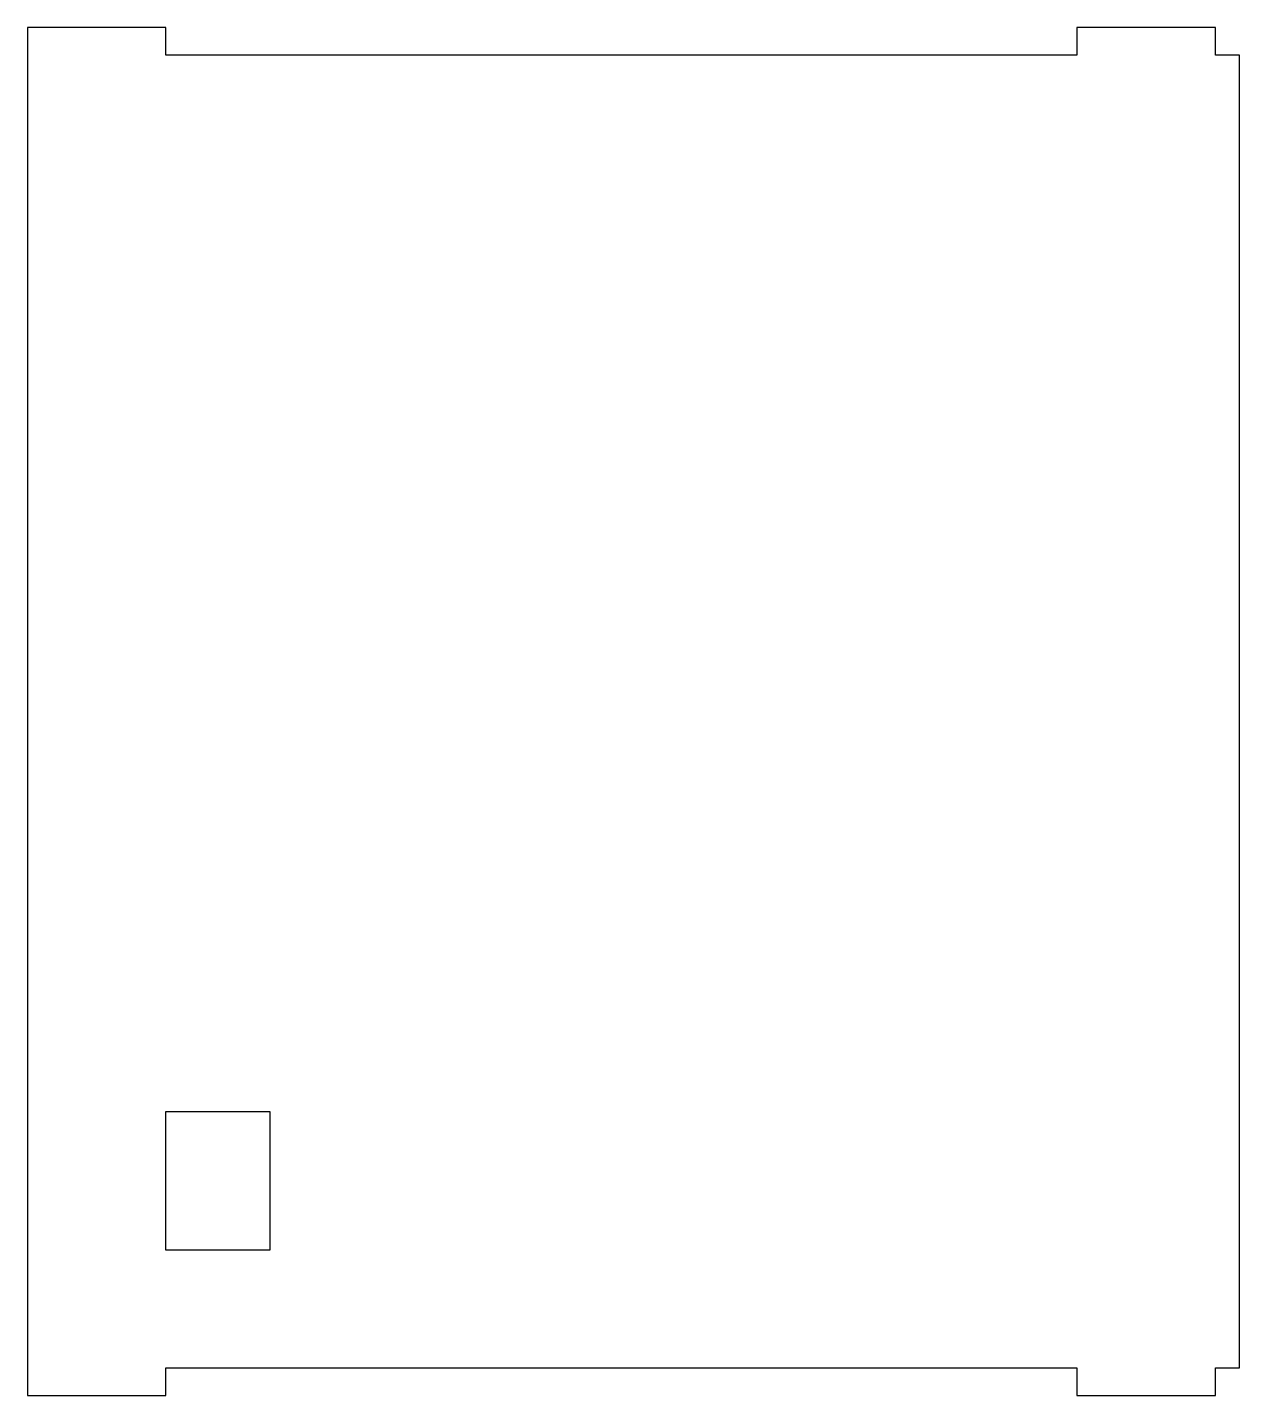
# Model space of a CAD drawing. Header units: millimetres. Extents: x -1 to 174, y -188 to 9.
import ezdxf

# ---------------------------------------------------------------- set-up
doc = ezdxf.new("R2010")
doc.units = ezdxf.units.MM
doc.layers.get('0').update_dxf_attribs({"linetype": 'CONTINUOUS'})

msp = doc.modelspace()

# ---------------------------------------------------------------- linework, layer by layer
for points in [[(174, 5), (170.5, 5), (170.5, 9), (150.5, 9), (150.5, 5), (19, 5), (19, 9), (-1, 9), (-1, -188.5), (19, -188.5), (19, -184.5), (150.5, -184.5), (150.5, -188.5), (170.5, -188.5), (170.5, -184.5), (174, -184.5)], [(34, -147.5), (34, -167.5), (19, -167.5), (19, -147.5)]]:
    msp.add_lwpolyline(points, close=True)

doc.saveas('drawing.dxf')
